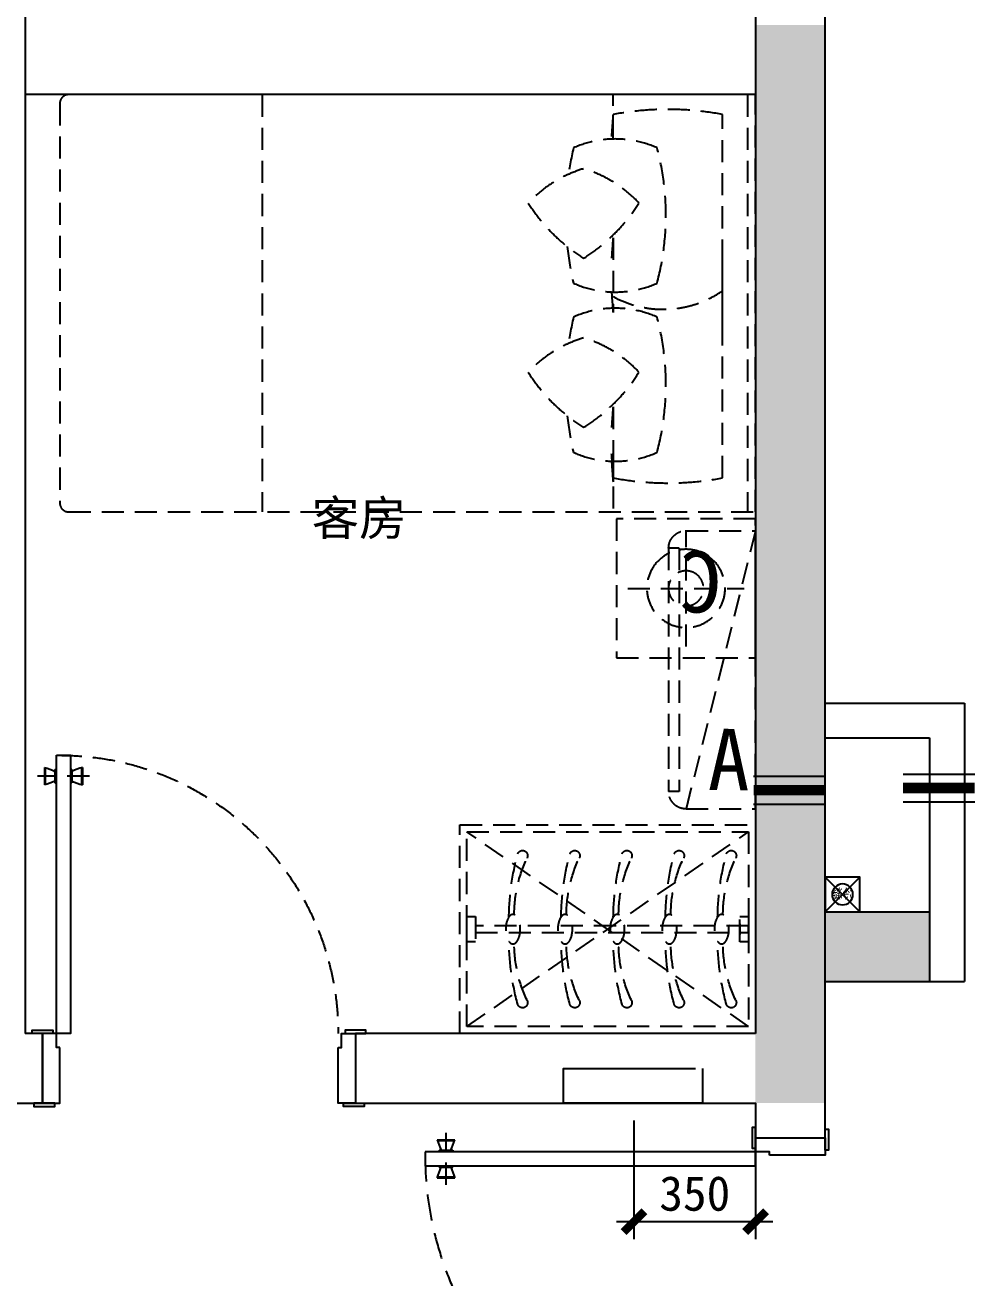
# Model space of a CAD drawing. Header units: millimetres. Extents: x -102565 to 103504, y -132507 to -120.
# Drawn here: x 67681 to 70426, y -6608 to -3005 of the extents above; entities that cross this region are included whole.
import ezdxf
from ezdxf.enums import TextEntityAlignment as Align

# ---------------------------------------------------------------- set-up
doc = ezdxf.new("R2010")
doc.units = ezdxf.units.MM
doc.header["$LTSCALE"] = 10
for name, pattern in [('A02-07-G-MAIN-仅13栋楼梯_设计区$0$A02-G-MAIN-B户型报建_设计区$0$DASH', [0.35, 0.25, -0.1]), ('A02-G-MAIN-洋房4号户型_设计区$0$A02-G-MAIN-B户型报建_设计区$0$DASH', [0.35, 0.25, -0.1]), ('HIDDEN', [9.524999999999999, 6.35, -3.175])]:
    doc.linetypes.add(name, pattern=pattern)
doc.layers.get('Defpoints').update_dxf_attribs({"color": 9})
for name, color, linetype in [('-B10  平         面  LESS', 3, 'Continuous'), ('-B11  平面非硬装   LESS', 2, 'HIDDEN'), ('-B12  平         地  LESS', 1, 'Continuous'), ('-B1234平 地 天 间  LESS', 7, 'Continuous'), ('-B123平   地   天  LESS', 3, 'Continuous'), ('-B13  平         天  LESS', 1, 'Continuous'), ('-B14  平 面 注 释  LESS', 1, 'Continuous'), ('-B60  给   排   水  LESS', 2, 'Continuous'), ('A02-07-G-MAIN-仅13栋楼梯_设计区$0$A_HOLE(洞)', 3, 'Continuous'), ('A02-G-MAIN-洋房4号户型_设计区$0$A_HOLE(洞)', 3, 'Continuous'), ('A21-G-BASE-D户型放大图_设计区$0$S_COCR_PIPE（冷凝水管）', 30, 'A21-G-BASE-D户型放大图_设计区$0$空调冷凝水管'), ('A21-G-BASE-D户型放大图_设计区$0$S_WSD_VERT_PIPE（给排水立管）', 210, 'Continuous')]:
    doc.layers.add(name, color=color, linetype=linetype)
doc.styles.add('A21-G-BASE-D户型放大图_设计区$0$HZ', font='hysz.shx', dxfattribs={"width": 0.65, "bigfont": 'hyfs.shx'})
doc.styles.add('DS数字英文', font='simhei.ttf')
doc.styles.add('LESS标准文字', font='simhei.ttf', dxfattribs={"height": 2})
doc.linetypes.add('A21-G-BASE-D户型放大图_设计区$0$空调冷凝水管', pattern='A,2,-0.1,["N",A21-G-BASE-D户型放大图_设计区$0$HZ,S=0.12,R=0,X=-0.06,Y=-0.06],-0.1', length=2.2)
doc.dimstyles.new('AD-DIM_50(LESS)', dxfattribs={"dimscale": 50, "dimtxt": 2, "dimasz": 1.2, "dimexe": 1, "dimexo": 1, "dimgap": 0.6, "dimtad": 1, "dimdec": 0, "dimzin": 0, "dimdsep": 46, "dimtxsty": 'DS数字英文', "dimblk": 'ARCHTICK', "dimcen": 0.09, "dimdle": 1, "dimclrd": 1, "dimclre": 1, "dimclrt": 3, "dimadec": 0, "dimazin": 0, "dimtfac": 1, "dimtdec": 0, "dimtix": 1, "dimtmove": 2, "dimatfit": 3, "dimldrblk": 'ARCHTICK', "dimfxl": 1, "dimtolj": 1, "dimtzin": 0, "dimarcsym": 0})
doc.dimstyles.new('标准注释（LESS）', dxfattribs={"dimtxt": 2, "dimasz": 1, "dimexe": 1, "dimexo": 0, "dimgap": 0.6, "dimtad": 1, "dimdec": 0, "dimrnd": 5, "dimzin": 12, "dimtxsty": 'LESS标准文字', "dimblk": 'ARCHTICK', "dimcen": 0, "dimclrd": 1, "dimclre": 1, "dimclrt": 3, "dimadec": 0, "dimazin": 0, "dimtfac": 1, "dimtdec": 0, "dimtix": 1, "dimtofl": 0, "dimtmove": 2, "dimatfit": 3, "dimldrblk": 'DOT', "dimfxl": 4, "dimfxlon": 1, "dimtfill": 1, "dimtolj": 1, "dimarcsym": 0})

# ---------------------------------------------------------------- blocks, each defined once
blk = doc.blocks.new('124wq')
at = {"layer": '-B11  平面非硬装   LESS', "color": 8}
for p, q in [((101962.6107611362, -9737.852503798315), (101349.5570154672, -9737.852503798315)), ((102394.491400186, -9737.85250324604), (101747.5451568818, -9737.85250324604)), ((101420.0146739016, -10052.85251840145), (101292.3081182826, -10052.85251840145)), ((101703.9693814508, -10052.85251840145), (101919.0349913231, -10052.85251840145)), ((102190.5648184377, -10052.85251840145), (102405.6304283101, -10052.85251840145)), ((102324.0337416768, -10052.85251840145), (102492.3081182826, -10052.85251840145)), ((102394.491402853, -10052.85251840145), (102397.0242077594, -10052.85251840145)), ((101292.3081182826, -11062.11117651255), (102492.3081182826, -11061.89405342133))]:
    blk.add_line(p, q, dxfattribs=at)
at = {"layer": '-B11  平面非硬装   LESS'}
blk.add_lwpolyline([(101292.3081182826, -9643.15431519539), (101292.3081182826, -11618.15431519539, 0.414213562373095), (101317.3081182826, -11643.15431519539), (102467.3081182826, -11643.15431519539, 0.414213562373095), (102492.3081182826, -11618.15431519539), (102492.3081182826, -9643.15431519539)], format="xyb", close=True, dxfattribs=at)
at = {"layer": '-B11  平面非硬装   LESS', "color": 8}
for centre, radius, start, end in [((102181.4571546202, -9895.352518401452), 846.6782718860277, 169.2793300050988, 190.7206699949012), ((101608.7914707989, -9908.93674556085), 300.8956498699471, 331.4261329600342, 34.65149397256921), ((101562.5912609582, -9895.352518401452), 846.6782718860277, 349.2793300050988, 10.72066999490121), ((101640.0187579332, -10662.10449632253), 761.1348052036391, 75.17583582059571, 104.8241641794043), ((102126.6141949202, -10662.10449632253), 761.1348052036391, 75.17583582059571, 104.8241641794043), ((101717.5197678988, -10046.45199664623), 297.5739364141405, 156.1865720469242, 203.8134279530758), ((101562.5177479378, -10046.45199664623), 297.5739364141292, 336.1865720469242, 23.81342795307578), ((102204.1152048858, -10046.45199664623), 297.5739364141405, 156.1865720469242, 203.8134279530758), ((102049.1131849247, -10046.45199664623), 297.5739364141292, 336.1865720469242, 23.81342795307578), ((101843.2118228281, -10236.69911002146), 352.0152965278251, 132.8006883332974, 163.6349938712461), ((101334.8087338797, -10406.74312850029), 505.9103931489637, 32.15164597252227, 57.84835425491568), ((102329.807259815, -10236.69911002146), 352.0152965278251, 132.8006883332974, 163.6349938712461), ((101821.4041708666, -10406.74312850029), 505.9103931489637, 32.15164597252227, 57.84835425491568), ((101664.5570127254, -6159.625310383151), 3905.949704364321, 265.374288723374, 266.4127364493124), ((102018.9693814508, -6159.625310383151), 3905.949704364321, 265.374288723374, 266.2440943369307), ((101604.0349913231, -6159.625310383151), 3905.949704364321, 273.7559056630693, 274.625711276626), ((102505.5648184377, -6159.625310383151), 3905.949704364321, 265.374288723374, 266.2440943369307), ((102079.491402853, -6159.625310383151), 3905.949704364321, 273.5872635506876, 274.625711276626), ((102090.6304283101, -6159.625310383151), 3905.949704364321, 273.7559056630693, 274.625711276626), ((101843.211822828, -10038.33463215208), 352.0152965311825, 196.3650061289833, 227.1993116669589), ((101334.8087338797, -9868.29061367304), 505.9103931453533, 302.1516457450844, 327.8483540274777), ((102329.807259815, -10038.33463215208), 352.0152965311825, 196.3650061289833, 227.1993116669589), ((101821.4041708666, -9868.29061367304), 505.9103931453533, 302.1516457450844, 327.8483540274777), ((101670.2797686344, -9180.113515816043), 1011.820786297927, 257.1516449649341, 262.4797976207967), ((101609.7577472321, -9180.113515816043), 1011.820786297927, 276.7941671499349, 282.8483550350659), ((102156.8752056213, -9180.113515816043), 1011.820786297927, 257.1516449649341, 262.4797976207967), ((102096.353184219, -9180.113515816043), 1011.820786297927, 276.7941671499349, 282.8483550350659)]:
    blk.add_arc(centre, radius, start, end, dxfattribs=at)
blk.add_lwpolyline([(101292.3081182826, -9665.988528586631), (102492.3081182826, -9665.988528586631)])
blk = doc.blocks.new('门把手')
at = {"layer": '-B10  平         面  LESS', "color": 1, "linetype": 'Continuous'}
for p, q in [((-54.72222222195705, -35.00000000014552), (-54.72222222195705, -84.99999999985448)), ((-51.94444444420515, -35.00000000014552), (-51.94444444420515, -84.99999999985448)), ((51.94444444432156, -35.00000000014552), (51.94444444432156, -84.99999999985448)), ((54.72222222207347, -35.00000000014552), (54.72222222207347, -84.99999999985448)), ((-24.16666666662786, -40.55555555571482), (-19.99999999994179, -40.55555555571482)), ((-24.16666666662786, -40.55555555571482), (-24.16666666662786, -79.44444444428518)), ((24.16666666674428, -40.55555555571482), (20.00000000005821, -40.55555555571482)), ((24.16666666674428, -40.55555555571482), (24.16666666674428, -79.44444444428518)), ((-24.16666666662786, -79.44444444428518), (-19.99999999994179, -79.44444444428518)), ((24.16666666674428, -79.44444444428518), (20.00000000005821, -79.44444444428518))]:
    blk.add_line(p, q, dxfattribs=at)
at = {"layer": '-B10  平         面  LESS', "color": 1, "linetype": 'HIDDEN'}
blk.add_line((-74.72735156066483, -60), (74.72735156095587, -60), dxfattribs=at)
at = {"layer": '-B10  平         面  LESS', "color": 1, "linetype": 'Continuous', "extrusion": (0, 0, -1)}
for centre, major_axis, ratio, start_param, end_param in [((-109.8726851758547, -234.2332175738338), (146.177030596891, 146.1770305968911), 0.9999999999886804, 5.767838655343621, 5.925277639357057), ((-109.8726851758547, 114.2332175738302), (146.177030599858, 146.1770305998581), 0.9999999999860258, 1.928703994608979, 2.086142978620104)]:
    blk.add_ellipse(centre, major_axis=major_axis, ratio=ratio, start_param=start_param, end_param=end_param, dxfattribs=at)
at = {"layer": '-B10  平         面  LESS', "color": 1, "linetype": 'Continuous'}
for centre, major_axis, ratio, start_param, end_param in [((109.8726851759711, -234.2332175738338), (146.177030596999, -146.177030596999), 0.9999999999873886, 2.626246001752999, 2.783684985767259), ((109.8726851759711, 114.2332175738302), (146.1770305973785, -146.1770305973785), 0.9999999999996985, 5.070296648203129, 5.227735632215986)]:
    blk.add_ellipse(centre, major_axis=major_axis, ratio=ratio, start_param=start_param, end_param=end_param, dxfattribs=at)
blk = doc.blocks.new('门开启虚线')
at = {"layer": '-B10  平         面  LESS', "color": 8, "linetype": 'HIDDEN'}
blk.add_arc((0, 1.455191522836685e-11), 799.9999999999491, 90, 180, dxfattribs=at)
blk = doc.blocks.new('*U1135')
blk.add_lwpolyline([(0, 0), (-60, 0), (-60, 10), (0, 10)], close=True)
blk = doc.blocks.new('*D1010')
at = {"layer": 'Defpoints', "color": 0, "transparency": 16777216}
for p in [(50.00000000011642, 222.057323578049), (50.00000000011642, 199.999999999287), (849.9999999792999, 199.9999999993852)]:
    blk.add_point(p, dxfattribs=at)
at = {"layer": 'Defpoints', "color": 8, "transparency": 16777216, "insert": (449.9999999897082, 222.057323578049), "char_height": 30, "attachment_point": 5, "style": 'LESS标准文字'}
blk.add_mtext('\\A1;800', dxfattribs=at)
blk = doc.blocks.new('_ArchTick')
at = {"color": 0, "linetype": 'ByBlock', "const_width": 0.4}
blk.add_lwpolyline([(-0.5, -0.5), (0.5, 0.5)], dxfattribs=at)
blk = doc.blocks.new('_Dot')
at = {"color": 0, "linetype": 'ByBlock', "lineweight": -2}
blk.add_line((-0.5, 0), (-1, 0), dxfattribs=at)
at = {"color": 0, "linetype": 'ByBlock', "const_width": 0.5}
blk.add_lwpolyline([(-0.25, 0, 1), (0.25, 0, 1)], format="xyb", close=True, dxfattribs=at)
blk = doc.blocks.new('门套线（外）')
blk.add_lwpolyline([(0, 1.726334630802739e-09), (60, 1.726334630802739e-09), (60, 10.00000000172633), (0, 10.00000000172633)], close=True)
blk = doc.blocks.new('空调')
at = {"color": 1, "linetype": 'HIDDEN'}
for p, q in [((49.99999998009298, 250.0000100998295), (750.0003656515764, 249.9985473207198)), ((49.99999996740371, 220.0000100998295), (49.99999998009298, 250.0000100998295)), ((49.99999996740371, 220.0000100998295), (750.0003656388872, 219.9985473207125)), ((750.0003656388872, 219.9985473207125), (750.0003656515764, 249.9985473207198)), ((-4.109460860490799e-08, 200.0000100998295), (-4.109460860490799e-08, 1.010029518511146e-05)), ((-4.109460860490799e-08, 1.010029518511146e-05), (800.0003656303888, 199.9985473169945)), ((800.0003656303888, 199.9985473169945), (800.0003656153713, -0.001452381729905028))]:
    blk.add_line(p, q, dxfattribs=at)
at = {"linetype": 'HIDDEN'}
blk.add_lwpolyline([(800.0003656153713, -0.001452381729905028), (-4.109460860490799e-08, 1.010029518511146e-05)], dxfattribs=at)
at = {"color": 1, "linetype": 'HIDDEN'}
for centre, start, end in [((49.99999995890539, 200.0000100998295), 89.99999997331958, 180), ((750.0003656303888, 199.9985473207125), 0, 89.99999997331958)]:
    blk.add_arc(centre, 50, start, end, dxfattribs=at)
at = {"color": 1, "linetype": 'HIDDEN', "style": 'LESS标准文字'}
for s, p in [('C', (235.7012908181059, 97.94190648794029)), ('A', (746.5208552761324, 17.7408522578844))]:
    blk.add_text(s, height=176.4, rotation=90.4173541240641, dxfattribs=at).set_placement(p)
blk = doc.blocks.new('*U639')
at = {"linetype": 'ByBlock', "extrusion": (0, 0, -1)}
for p, q in [((604520.0551183125, -248157.5679124451), (604520.0551183125, -249007.4059230639)), ((605120.0551183125, -248157.5679124451), (604520.0551183125, -248157.5679124451)), ((605120.0551183125, -249007.4059230639), (605120.0551183125, -248157.5679124451)), ((604520.0551183125, -249007.4059230639), (605120.0551183125, -249007.4059230639))]:
    blk.add_line(p, q, dxfattribs=at)
at = {"linetype": 'ByBlock'}
for p, q in [((604520.0551183125, -248157.5679124451), (604520.0551183125, -249007.4059230639)), ((605120.0551183125, -248157.5679124451), (604520.0551183125, -248157.5679124451)), ((605120.0551183125, -249007.4059230639), (605120.0551183125, -248157.5679124451)), ((604540.0551183125, -248177.5679124451), (604540.0551183125, -248987.4059230639)), ((605100.0551183125, -248177.5679124451), (604540.0551183125, -248177.5679124451)), ((604856.1841505965, -248177.5679124451), (604783.9260860583, -248177.5679124451)), ((605100.0551183125, -248987.4059230639), (605100.0551183125, -248177.5679124451)), ((604540.0551183125, -248987.4059230639), (605100.0551183125, -248987.4059230639)), ((604783.9260860583, -248987.4059230639), (604856.1841505965, -248987.4059230639)), ((604520.0551183125, -249007.4059230639), (605120.0551183125, -249007.4059230639))]:
    blk.add_line(p, q, dxfattribs=at)
at = {"color": 8, "linetype": 'ByBlock'}
for p, q in [((604783.9260860583, -248177.5679124451), (604783.9260860583, -248202.5679124451)), ((604856.1841505965, -248202.5679124451), (604856.1841505965, -248177.5679124451)), ((604783.9260860583, -248202.5679124451), (604856.1841505965, -248202.5679124451)), ((604835.0551183125, -248202.5679124451), (604805.0551183125, -248202.5679124451)), ((604783.9260860583, -248962.4059230639), (604783.9260860583, -248987.4059230639)), ((604856.1841505965, -248962.4059230639), (604783.9260860583, -248962.4059230639)), ((604856.1841505965, -248987.4059230639), (604856.1841505965, -248962.4059230639))]:
    blk.add_line(p, q, dxfattribs=at)
at = {"color": 8}
for points in [[(604540.0551183125, -248177.5679124451), (605100.0551183125, -248987.4059230639)], [(604540.0551183125, -248987.4059230639), (605100.0551183125, -248177.5679124451)]]:
    blk.add_lwpolyline(points, dxfattribs=at)
at = {"color": 8, "linetype": 'ByBlock'}
blk.add_lwpolyline([(604830.0551183125, -248962.4059230639), (604810.0551183125, -248962.4059230639), (604810.0551183125, -248177.5679124451), (604830.0551183125, -248177.5679124451)], close=True, dxfattribs=at)
for centre, radius, start, end in [((604608.5458315264, -248227.3959368832), 14.71397849722514, 60.90327998400224, 249.7316551489735), ((604779.4503475925, -247866.8855244821), 384.287241269938, 244.7789436781691, 269.8386877940624), ((604860.6613233587, -247866.8856193802), 384.2872420775963, 270.1611670637388, 295.2209222685478), ((605031.5649970075, -248227.3964320129), 14.71397849722492, 290.2682119472328, 119.0965870026857), ((604794.8759065171, -247529.278480806), 737.2075556814796, 254.9497944831996, 269.2051470997105), ((604845.2365576526, -247529.2785398891), 737.2075556814652, 270.7947214080605, 285.0500712159664), ((604608.5458315264, -248377.3959368832), 14.71397849722514, 60.90327998400221, 249.7316551489733), ((604779.4503475925, -248016.8855244821), 384.287241269938, 244.7789436781688, 269.8386877940624), ((604860.6613233587, -248016.8856193802), 384.2872420775963, 270.1611670637388, 295.220922268548), ((605031.5649970075, -248377.3964320129), 14.71397849722492, 290.2682119472328, 119.0965870026861), ((604794.8759065171, -247679.278480806), 737.2075556814796, 254.9497944831994, 269.2051470997105), ((604845.2365576526, -247679.2785398891), 737.2075556814652, 270.7947214080605, 285.0500712159665), ((604608.5458315264, -248527.3959368832), 14.71397849722514, 60.90327998400221, 249.7316551489733), ((604779.4503475925, -248166.8855244821), 384.287241269938, 244.7789436781696, 269.8386877940624), ((604860.6613233587, -248166.8856193802), 384.2872420775963, 270.1611670637388, 295.2209222685473), ((605031.5649970075, -248527.3964320129), 14.71397849722492, 290.2682119472328, 119.0965870026861), ((604794.8759065171, -247829.278480806), 737.2075556814796, 254.9497944831998, 269.2051470997105), ((604845.2365576526, -247829.2785398891), 737.2075556814652, 270.7947214080605, 285.0500712159665), ((604608.5458315264, -248677.3959368832), 14.71397849722514, 60.90327998400221, 249.7316551489733), ((604779.4503475925, -248316.8855244821), 384.287241269938, 244.7789436781696, 269.8386877940624), ((604860.6613233587, -248316.8856193802), 384.2872420775963, 270.1611670637388, 295.2209222685473), ((605031.5649970075, -248677.3964320129), 14.71397849722492, 290.2682119472328, 119.0965870026861), ((604794.8759065171, -247979.278480806), 737.2075556814796, 254.9497944831998, 269.2051470997105), ((604845.2365576526, -247979.2785398891), 737.2075556814652, 270.7947214080605, 285.0500712159665), ((604608.5458315264, -248827.3959368832), 14.71397849722514, 60.90327998400379, 249.7316551489745), ((604794.8759065171, -248129.278480806), 737.2075556814796, 254.9497944831989, 269.2051470997105), ((604779.4503475925, -248466.8855244821), 384.287241269938, 244.7789436781696, 269.8386877940624), ((604845.2365576526, -248129.2785398891), 737.2075556814652, 270.7947214080605, 285.0500712159665), ((604860.6613233587, -248466.8856193802), 384.2872420775963, 270.1611670637388, 295.2209222685473), ((605031.5649970075, -248827.3964320129), 14.71397849722492, 290.2682119472339, 119.0965870026845)]:
    blk.add_arc(centre, radius, start, end, dxfattribs=at)
for centre in [(604820.0553571781, -248254.9116755953), (604820.0553571781, -248404.9116755953), (604820.0553571781, -248554.9116755953), (604820.0553571781, -248704.9116755953), (604820.0553571781, -248854.9116755953)]:
    blk.add_ellipse(centre, major_axis=(-42.36795274843174, 9.747465504192955e-05), ratio=0.4943720058768378, start_param=3.141592653589864, end_param=9.42477796076945, dxfattribs=at)
blk = doc.blocks.new('1s')
at = {"layer": '-B11  平面非硬装   LESS', "color": 8}
for p, q in [((131333.2161942388, -13833.34703159432), (131333.2161942388, -14168.34703158687)), ((131500.7161942388, -14000.84703159432), (131165.716194209, -14000.84703159432))]:
    blk.add_line(p, q, dxfattribs=at)
at = {"layer": '-B11  平面非硬装   LESS'}
blk.add_lwpolyline([(131133.2161942388, -14200.84703159431), (131533.2161942388, -14200.84703159432), (131533.2161942388, -13800.84703159432), (131133.2161942388, -13800.84703159431)], close=True, dxfattribs=at)
at = {"layer": '-B11  平面非硬装   LESS', "color": 8, "extrusion": (0, 0, -0.9999999999999999)}
blk.add_ellipse((131333.2161942388, -14000.84703159432), major_axis=(79.54951289972308, -79.54951289972311), ratio=0.9999999995917888, start_param=0.7853981636015538, end_param=7.06858347078114, dxfattribs=at)
at = {"layer": '-B11  平面非硬装   LESS', "color": 8, "extrusion": (0, 0, -0.9999999999999998)}
blk.add_ellipse((131333.2161942388, -14000.84703159432), major_axis=(-35.70889245533574, -35.70889245533571), ratio=0.9999999996967107, start_param=-0.7853981635490931, end_param=5.497787143630493, dxfattribs=at)
blk = doc.blocks.new('*D330')
at = {"layer": 'Defpoints', "color": 0, "transparency": 16777216}
for p in [(50.00000000011642, 222.057323578049), (50.00000000011642, 199.999999999287), (999.9999999792199, 199.9999999993852)]:
    blk.add_point(p, dxfattribs=at)
at = {"layer": 'Defpoints', "color": 8, "transparency": 16777216, "insert": (524.9999999896681, 222.057323578049), "char_height": 30, "attachment_point": 5, "style": 'LESS标准文字'}
blk.add_mtext('\\A1;950', dxfattribs=at)
blk = doc.blocks.new('*D1073')
at = {"color": 1, "lineweight": -2, "transparency": 16777216}
for p, q in [((35358.88899050142, -25367.05151371398), (35358.88899050142, -25707.66491412708)), ((35708.54293737818, -25367.05151371398), (35708.54293737818, -25707.66491412708)), ((35308.88899050142, -25657.66491412708), (35758.54293737818, -25657.66491412708))]:
    blk.add_line(p, q, dxfattribs=at)
at = {"layer": 'Defpoints', "color": 0, "linetype": 'Continuous', "transparency": 16777216}
for p in [(35358.88899050142, -25317.05151371398), (35708.54293737818, -25317.05151371398), (35708.54293737818, -25657.66491412708)]:
    blk.add_point(p, dxfattribs=at)
at = {"color": 1, "linetype": 'Continuous', "lineweight": -2, "transparency": 16777216, "xscale": 60, "yscale": 60, "zscale": 60, "rotation": 180}
blk.add_blockref('_ArchTick', (35358.88899050142, -25657.66491412708), dxfattribs=at)
at = {"color": 1, "linetype": 'Continuous', "lineweight": -2, "transparency": 16777216, "xscale": 60, "yscale": 60, "zscale": 60}
blk.add_blockref('_ArchTick', (35708.54293737818, -25657.66491412708), dxfattribs=at)
at = {"color": 3, "linetype": 'Continuous', "transparency": 16777216, "insert": (35533.7159639398, -25577.10311637427), "char_height": 100, "attachment_point": 5, "style": 'DS数字英文', "bg_fill": 3, "box_fill_scale": 1.1, "bg_fill_color": 256, "bg_fill_true_color": 13158600, "bg_fill_transparency": 0}
blk.add_mtext('\\A1;350', dxfattribs=at)
blk = doc.blocks.new('A21-G-BASE-D户型放大图_设计区$0$冷凝水立管DN50')
at = {"layer": 'A21-G-BASE-D户型放大图_设计区$0$S_WSD_VERT_PIPE（给排水立管）'}
blk.add_circle((0, 0), 30, dxfattribs=at)
at = {"layer": 'Defpoints', "color": 252}
blk.add_lwpolyline([(-50, 50), (50, 50), (50, -50), (-50, -50), (-50, 50), (50, -50), (50, 50), (-50, -50)], dxfattribs=at)
at = {"layer": 'Defpoints', "color": 252, "style": 'A21-G-BASE-D户型放大图_设计区$0$HZ', "width": 0.7}
blk.add_text('冷凝', height=32, dxfattribs=at).set_placement((0.07388679217547178, -15.31104005381349), align=Align.CENTER)
blk = doc.blocks.new('*U1009')
at = {"layer": '-B10  平         面  LESS'}
blk.add_lwpolyline([(40.00000000000003, -800.0000000018116), (80.00000000000003, -800.0000000018116), (80, -1.782609615474939e-09), (40, -1.782609615474939e-09)], close=True, dxfattribs=at)
at = {"layer": '-B12  平         地  LESS'}
for points in [[(50.00000000005821, 39.99999999821739), (40.00000000005821, 39.99999999823922), (40, -1.775333657860756e-09), (0, -1.760781742632389e-09), (0, 200.0000000028158), (50.00000000011642, 200.0000000028085), (50.00000000011642, 39.99999999821739)], [(849.9999999793581, 39.99999999821739), (859.9999999793581, 39.99999999823922), (859.9999999794163, -1.782609615474939e-09), (899.9999999794162, -1.768057700246572e-09), (899.9999999794162, 200.0000000028158), (849.9999999792999, 200.0000000028085), (849.9999999792999, 39.99999999821739)]]:
    blk.add_lwpolyline(points, dxfattribs=at)
at = {"layer": '-B10  平         面  LESS', "linetype": 'HIDDEN', "rotation": 180}
blk.add_blockref('门开启虚线', (50, -1.768057700246572e-09), dxfattribs=at)
at = {"layer": '-B10  平         面  LESS', "rotation": 180}
blk.add_blockref('门把手', (60.00000000000003, -800.0000000018116), dxfattribs=at)
at = {"layer": '-B12  平         地  LESS', "color": 2}
blk.add_blockref('*U1135', (35.00000000011642, 200.0000000028303), dxfattribs=at)
at = {"layer": '-B12  平         地  LESS', "color": 2, "xscale": -1}
blk.add_blockref('*U1135', (864.9999999792999, 200.0000000028303), dxfattribs=at)
at = {"layer": '-B12  平         地  LESS', "rotation": 180}
blk.add_blockref('门套线（外）', (30, 1.647748604227672e-09), dxfattribs=at)
at = {"layer": '-B12  平         地  LESS', "xscale": -1, "rotation": 180}
blk.add_blockref('门套线（外）', (869.9999999794163, 1.647748604227672e-09), dxfattribs=at)
at = {"layer": 'Defpoints', "color": 2}
dim = blk.add_linear_dim(base=(50.00000000011642, 222.057323578049), p1=(849.9999999792999, 199.9999999993852), p2=(50.00000000011642, 199.999999999287), angle=180, dimstyle='标准注释（LESS）', override={"dimscale": 0, "dimtad": 0, "dimse1": 1, "dimse2": 1, "dimsd1": 1, "dimsd2": 1, "dimclrt": 8, "dimtix": 1, "dimtofl": 0, "dimtmove": 1, "dimatfit": 1, "dimtfill": 0}, dxfattribs=at)
dim.commit()
dim.dimension.update_dxf_attribs({"geometry": '*D1010', "text_midpoint": (449.9999999897082, 222.057323578049)})
blk = doc.blocks.new('*U329')
at = {"layer": '-B10  平         面  LESS'}
blk.add_lwpolyline([(40, -950.0000000017316), (80, -950.0000000017316), (80, -1.782609615474939e-09), (40, -1.782609615474939e-09)], close=True, dxfattribs=at)
at = {"layer": '-B12  平         地  LESS'}
for points in [[(50.00000000005821, 39.99999999821739), (40.00000000005821, 39.99999999823922), (40, -1.775333657860756e-09), (0, -1.760781742632389e-09), (0, 200.0000000028158), (50.00000000011642, 200.0000000028085), (50.00000000011642, 39.99999999821739)], [(999.9999999792781, 39.99999999821739), (1009.999999979278, 39.99999999823922), (1009.999999979336, -1.782609615474939e-09), (1049.999999979336, -1.768057700246572e-09), (1049.999999979336, 200.0000000028158), (999.9999999792199, 200.0000000028085), (999.9999999792199, 39.99999999821739)]]:
    blk.add_lwpolyline(points, dxfattribs=at)
at = {"layer": '-B10  平         面  LESS', "linetype": 'HIDDEN', "xscale": 1.187500000030598, "yscale": 1.187500000030598, "zscale": 1.187500000030598, "rotation": 180}
blk.add_blockref('门开启虚线', (50, -1.768057700246572e-09), dxfattribs=at)
at = {"layer": '-B10  平         面  LESS', "rotation": 180}
blk.add_blockref('门把手', (60, -950.0000000017316), dxfattribs=at)
at = {"layer": '-B12  平         地  LESS', "color": 2}
blk.add_blockref('*U1135', (35.00000000011642, 200.0000000028303), dxfattribs=at)
at = {"layer": '-B12  平         地  LESS', "color": 2, "xscale": -1}
blk.add_blockref('*U1135', (1014.99999997922, 200.0000000028303), dxfattribs=at)
at = {"layer": '-B12  平         地  LESS', "rotation": 180}
blk.add_blockref('门套线（外）', (30, 1.647748604227672e-09), dxfattribs=at)
at = {"layer": '-B12  平         地  LESS', "xscale": -1, "rotation": 180}
blk.add_blockref('门套线（外）', (1019.999999979336, 1.647748604227672e-09), dxfattribs=at)
at = {"layer": 'Defpoints', "color": 2}
dim = blk.add_linear_dim(base=(50.00000000011642, 222.057323578049), p1=(999.9999999792199, 199.9999999993852), p2=(50.00000000011642, 199.999999999287), angle=180, dimstyle='标准注释（LESS）', override={"dimscale": 0, "dimtad": 0, "dimse1": 1, "dimse2": 1, "dimsd1": 1, "dimsd2": 1, "dimclrt": 8, "dimtix": 1, "dimtofl": 0, "dimtmove": 1, "dimatfit": 1, "dimtfill": 0}, dxfattribs=at)
dim.commit()
dim.dimension.update_dxf_attribs({"geometry": '*D330', "text_midpoint": (524.9999999896681, 222.057323578049)})
blk = doc.blocks.new('A$C2ED66F2E')
at = {"layer": '-B1234平 地 天 间  LESS'}
h = blk.add_hatch(color=8, dxfattribs=at)
h.dxf.hatch_style = 1
h.paths.add_polyline_path([(18589.16028721575, 20109.94302282247), (18389.16028721575, 20109.94302282247), (18389.16028721575, 17009.94302282247), (18589.16028721575, 17009.94302282247), (18589.16028721575, 17359.94302282247), (18889.16028721575, 17359.94302282247), (18889.16028721575, 17559.94302282247), (18589.16028721575, 17559.94302282247)])
for p, q in [((16289.47817802003, 20409.94390382871), (16289.4781780202, 17209.94390382912)), ((18389.47817802003, 20409.94390382871), (18389.47817801985, 17209.94390382906)), ((18589.47817802006, 18159.9436019823), (18989.76727349534, 18159.9436019823)), ((18989.76727349534, 18159.9436019823), (18989.76727349534, 17359.9436019823)), ((18589.47817802006, 18059.9436019823), (18889.76727349534, 18059.9436019823)), ((18889.76727349534, 18059.9436019823), (18889.76727349534, 17359.9436019823)), ((18589.47817802006, 17559.9436019823), (18888.96227232351, 17559.9436019823)), ((18589.47817802006, 17359.9436019823), (18989.76727349534, 17359.9436019823)), ((16339.47817802111, 17209.94390382935), (16289.4781780202, 17209.94390382912)), ((16339.47817802111, 17009.94390382836), (16339.47817802111, 17209.94390382935)), ((18389.47817801988, 17209.94390382906), (17239.47817802111, 17209.94390382929)), ((17239.47817802111, 17209.94390382929), (17239.47817802111, 17009.94390382836)), ((16089.47817802017, 17009.94390382824), (16339.47817802111, 17009.94390382836))]:
    blk.add_line(p, q, dxfattribs=at)
blk.add_lwpolyline([(17239.47817802111, 17009.94390382836), (18389.47817802003, 17009.94390382826), (18389.47817802003, 16909.94390382888), (18589.47817802006, 16909.94390382888), (18589.47817802006, 20609.94390382871)], dxfattribs=at)
at = {"layer": '-B123平   地   天  LESS', "color": 2}
blk.add_lwpolyline([(18389.47817802003, 19909.94390382871), (16289.47817802003, 19909.94390382883)], dxfattribs=at)
at = {"layer": '-B13  平         天  LESS', "linetype": 'HIDDEN'}
blk.add_lwpolyline([(17539.47817800038, 17810.06621527222), (18389.47817801985, 17810.06621527222), (18389.47817801985, 17209.94390382906), (17539.47817800038, 17209.94390382906)], close=True, dxfattribs=at)
at = {"layer": 'A02-07-G-MAIN-仅13栋楼梯_设计区$0$A_HOLE(洞)'}
for p, q in [((18813.84507833761, 17955.86407376614), (19019.48756013143, 17955.86383100335)), ((18813.84498389696, 17875.86407376608), (19019.48755994529, 17875.86383100323))]:
    blk.add_line(p, q, dxfattribs=at)
at = {"layer": 'A02-07-G-MAIN-仅13栋楼梯_设计区$0$A_HOLE(洞)', "color": 3, "linetype": 'A02-07-G-MAIN-仅13栋楼梯_设计区$0$A02-G-MAIN-B户型报建_设计区$0$DASH', "ltscale": 0.6, "const_width": 30.00000000001851}
blk.add_lwpolyline([(19019.48756013143, 17915.8636015626), (18813.73183268718, 17915.86413279057)], dxfattribs=at)
at = {"layer": 'A02-G-MAIN-洋房4号户型_设计区$0$A_HOLE(洞)'}
for p, q in [((18383.83575072133, 17949.94385966512), (18589.47823251512, 17949.94361690233)), ((18383.83565628068, 17869.94385966507), (18589.47823232898, 17869.94361690222))]:
    blk.add_line(p, q, dxfattribs=at)
at = {"layer": 'A02-G-MAIN-洋房4号户型_设计区$0$A_HOLE(洞)', "color": 3, "linetype": 'A02-G-MAIN-洋房4号户型_设计区$0$A02-G-MAIN-B户型报建_设计区$0$DASH', "ltscale": 0.6, "const_width": 30.00000000001851}
blk.add_lwpolyline([(18589.47823251512, 17909.94338746159), (18383.7225050709, 17909.94391868955)], dxfattribs=at)
at = {"layer": 'A02-G-MAIN-洋房4号户型_设计区$0$A_HOLE(洞)'}
blk.add_lwpolyline([(18236.82423122173, 17109.57999054335), (18236.82423113582, 17009.58018487816), (17836.82423115072, 17009.58018487816), (17836.82423123663, 17109.57999456104), (18216.82423122173, 17109.57999054335)], dxfattribs=at)
blk.add_solid([(18236.82423122173, 17109.57999054335), (18043.07423112092, 17009.58018487816), (17836.82423123663, 17109.57999456104), (18236.82423122173, 17109.57999054335)], dxfattribs=at)
at = {"layer": '-B11  平面非硬装   LESS'}
for name, p, rotation in [('124wq', (28032.60672386523, 121202.2520221113), 270), ('1s', (149522.6943722588, 4489.096872234426), 180)]:
    blk.add_blockref(name, p, dxfattribs=dict(at, rotation=rotation))
at = {"layer": '-B11  平面非硬装   LESS', "color": 1, "ltscale": 30, "xscale": -1, "rotation": 270}
blk.add_blockref('*U639', (266546.8841010642, -587309.9889030403), dxfattribs=at)
at = {"layer": '-B13  平         天  LESS', "extrusion": (0, 0, -1), "zscale": -1, "rotation": 270}
blk.add_blockref('空调', (-18389.55915744121, 18655.81841427251), dxfattribs=at)
at = {"xscale": -1, "rotation": 180}
blk.add_blockref('*U1009', (16339.47817802108, 17209.94390382941), dxfattribs=at)
at = {"rotation": 270}
blk.add_blockref('*U329', (18389.47817802049, 16909.94390382894), dxfattribs=at)
at = {"layer": 'A21-G-BASE-D户型放大图_设计区$0$S_COCR_PIPE（冷凝水管）', "xscale": -1}
blk.add_blockref('A21-G-BASE-D户型放大图_设计区$0$冷凝水立管DN50', (18639.47830976931, 17609.94361297407), dxfattribs=at)
at = {"layer": '-B14  平 面 注 释  LESS', "color": 3, "insert": (16854.16563794625, 18742.44710677458), "char_height": 100, "width": 936.0605772854353, "attachment_point": 1, "style": 'LESS标准文字'}
blk.add_mtext('\\pi259.32;客房', dxfattribs=at)
at = {"linetype": 'Continuous'}
dim = blk.add_linear_dim(base=(18389.47817802003, 16668.96678446507), p1=(18039.82423114327, 17009.58018487816), p2=(18389.47817802003, 17009.58018487816), dimstyle='AD-DIM_50(LESS)', override={"dimfxl": 800, "dimfxlon": 1, "dimtfill": 1}, dxfattribs=at)
dim.commit()
dim.dimension.update_dxf_attribs({"geometry": '*D1073', "text_midpoint": (18214.65120458165, 16749.52858221788), "insert": (-17319.06475935815, 42326.63169859214)})

msp = doc.modelspace()

# ---------------------------------------------------------------- block references
at = {"layer": '-B60  给   排   水  LESS', "linetype": 'Continuous'}
msp.add_blockref('A$C2ED66F2E', (51391.43431990207, -23114.75258945177), dxfattribs=at)

doc.saveas('drawing.dxf')
